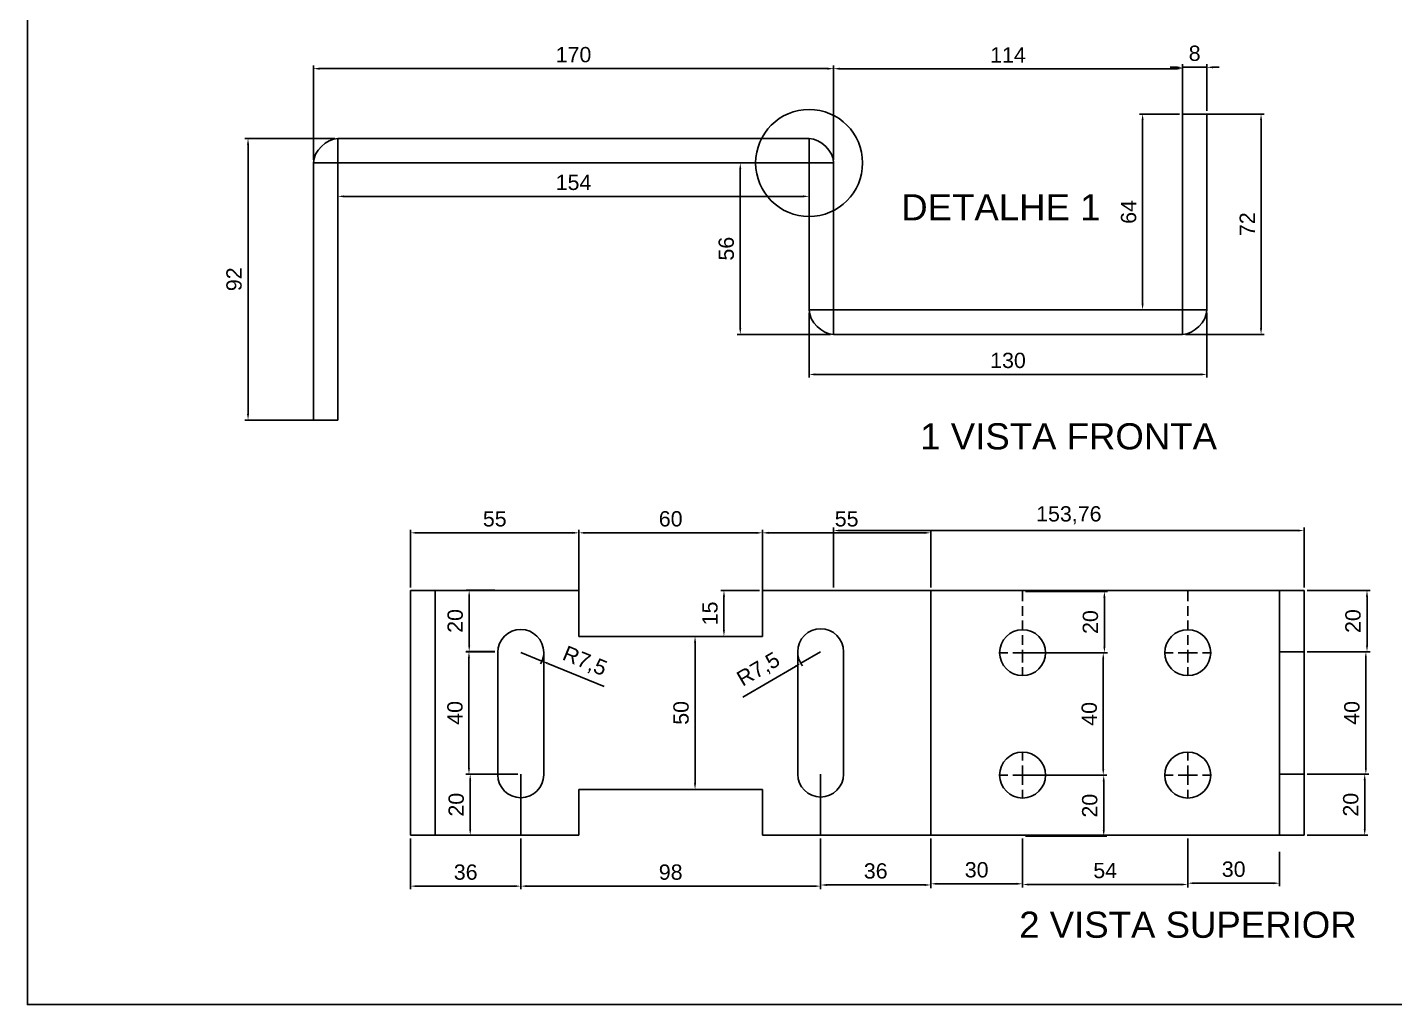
# Model space of a CAD drawing. Header units: millimetres. Extents: x 1505 to 2349, y 1843 to 2365.
# Drawn here: x 1504.9 to 1951.7, y 1843.4 to 2162.7 of the extents above; entities that cross this region are included whole.
import ezdxf

# ---------------------------------------------------------------- set-up
doc = ezdxf.new("R2010")
doc.units = ezdxf.units.MM
doc.linetypes.add('HIDDEN2', pattern=[4.7625, 3.175, -1.5875])
for name, color, linetype in [('medida 2', 155, 'Continuous'), ('Medidas', 251, 'Continuous'), ('NOMES', 12, 'Continuous'), ('Pontilhado', 7, 'HIDDEN2')]:
    doc.layers.add(name, color=color, linetype=linetype)
doc.styles.get("Standard").update_dxf_attribs({"font": 'arial.ttf'})
doc.dimstyles.new('ISO-25', dxfattribs={"dimtxt": 5, "dimasz": 2, "dimexe": 1, "dimexo": 1, "dimgap": 2, "dimtad": 1, "dimtxsty": 'Standard', "dimcen": 2.5, "dimadec": 0, "dimazin": 0, "dimtfac": 1, "dimtmove": 0, "dimatfit": 3, "dimfxl": 1, "dimarcsym": 0})

# ---------------------------------------------------------------- blocks, each defined once
blk = doc.blocks.new('*D33')
at = {"layer": 'Defpoints', "color": 0, "transparency": 16777216}
for p in [(1768.37, 2149.2), (1598.37, 2118.38), (1768.37, 2118.38)]:
    blk.add_point(p, dxfattribs=at)
at = {"layer": 'Medidas', "color": 0, "lineweight": -2, "transparency": 16777216}
for p, q in [((1598.37, 2119.38), (1598.37, 2150.2)), ((1768.37, 2119.38), (1768.37, 2150.2)), ((1600.37, 2149.2), (1766.37, 2149.2))]:
    blk.add_line(p, q, dxfattribs=at)
at = {"layer": 'Medidas', "color": 0, "transparency": 16777216}
for points in [[(1600.37, 2149.53), (1600.37, 2148.86), (1598.37, 2149.2)], [(1766.37, 2149.53), (1766.37, 2148.86), (1768.37, 2149.2)]]:
    blk.add_solid(points, dxfattribs=at)
at = {"layer": 'Medidas', "color": 0, "transparency": 16777216, "insert": (1683.37, 2153.75), "char_height": 5, "attachment_point": 5}
blk.add_mtext('170', dxfattribs=at)
blk = doc.blocks.new('*D34')
at = {"layer": 'Defpoints', "color": 0, "transparency": 16777216}
for p in [(1882.37, 2149.19), (1768.37, 2118.38), (1882.37, 2118.38)]:
    blk.add_point(p, dxfattribs=at)
at = {"layer": 'Medidas', "color": 0, "lineweight": -2, "transparency": 16777216}
for p, q in [((1768.37, 2119.38), (1768.37, 2150.19)), ((1882.37, 2119.38), (1882.37, 2150.19)), ((1770.37, 2149.19), (1880.37, 2149.19))]:
    blk.add_line(p, q, dxfattribs=at)
at = {"layer": 'Medidas', "color": 0, "transparency": 16777216}
for points in [[(1770.37, 2149.52), (1770.37, 2148.86), (1768.37, 2149.19)], [(1880.37, 2149.52), (1880.37, 2148.86), (1882.37, 2149.19)]]:
    blk.add_solid(points, dxfattribs=at)
at = {"layer": 'Medidas', "color": 0, "transparency": 16777216, "insert": (1825.37, 2153.7), "char_height": 5, "attachment_point": 5}
blk.add_mtext('114', dxfattribs=at)
blk = doc.blocks.new('*D35')
at = {"layer": 'Defpoints', "color": 0, "transparency": 16777216}
for p in [(1890.37, 2149.65), (1882.37, 2134.38), (1890.37, 2134.38)]:
    blk.add_point(p, dxfattribs=at)
at = {"layer": 'Medidas', "color": 0, "lineweight": -2, "transparency": 16777216}
for p, q in [((1880.37, 2149.65), (1878.37, 2149.65)), ((1882.37, 2135.38), (1882.37, 2150.65)), ((1882.37, 2149.65), (1890.37, 2149.65)), ((1890.37, 2135.38), (1890.37, 2150.65)), ((1892.37, 2149.65), (1894.37, 2149.65))]:
    blk.add_line(p, q, dxfattribs=at)
at = {"layer": 'Medidas', "color": 0, "transparency": 16777216}
for points in [[(1880.37, 2149.98), (1880.37, 2149.31), (1882.37, 2149.65)], [(1892.37, 2149.98), (1892.37, 2149.31), (1890.37, 2149.65)]]:
    blk.add_solid(points, dxfattribs=at)
at = {"layer": 'Medidas', "color": 0, "transparency": 16777216, "insert": (1886.37, 2154.2), "char_height": 5, "attachment_point": 5}
blk.add_mtext('8', dxfattribs=at)
blk = doc.blocks.new('*D36')
at = {"layer": 'Defpoints', "color": 0, "transparency": 16777216}
for p in [(1882.37, 2134.38), (1908.07, 2134.38), (1882.37, 2062.38)]:
    blk.add_point(p, dxfattribs=at)
at = {"layer": 'Medidas', "color": 0, "lineweight": -2, "transparency": 16777216}
for p, q in [((1883.37, 2134.38), (1909.07, 2134.38)), ((1908.07, 2064.38), (1908.07, 2132.38)), ((1883.37, 2062.38), (1909.07, 2062.38))]:
    blk.add_line(p, q, dxfattribs=at)
at = {"layer": 'Medidas', "color": 0, "transparency": 16777216}
for points in [[(1907.73, 2132.38), (1908.4, 2132.38), (1908.07, 2134.38)], [(1907.73, 2064.38), (1908.4, 2064.38), (1908.07, 2062.38)]]:
    blk.add_solid(points, dxfattribs=at)
at = {"layer": 'Medidas', "color": 0, "transparency": 16777216, "insert": (1903.56, 2098.38), "char_height": 5, "attachment_point": 5, "rotation": 90}
blk.add_mtext('72', dxfattribs=at)
blk = doc.blocks.new('*D37')
at = {"layer": 'Defpoints', "color": 0, "transparency": 16777216}
for p in [(1882.37, 2134.38), (1869.36, 2070.38), (1882.37, 2070.38)]:
    blk.add_point(p, dxfattribs=at)
at = {"layer": 'Medidas', "color": 0, "lineweight": -2, "transparency": 16777216}
for p, q in [((1881.37, 2134.38), (1868.36, 2134.38)), ((1869.36, 2132.38), (1869.36, 2072.38)), ((1881.37, 2070.38), (1868.36, 2070.38))]:
    blk.add_line(p, q, dxfattribs=at)
at = {"layer": 'Medidas', "color": 0, "transparency": 16777216}
for points in [[(1869.03, 2132.38), (1869.69, 2132.38), (1869.36, 2134.38)], [(1869.03, 2072.38), (1869.69, 2072.38), (1869.36, 2070.38)]]:
    blk.add_solid(points, dxfattribs=at)
at = {"layer": 'Medidas', "color": 0, "transparency": 16777216, "insert": (1864.81, 2102.38), "char_height": 5, "attachment_point": 5, "rotation": 90}
blk.add_mtext('64', dxfattribs=at)
blk = doc.blocks.new('*D38')
at = {"layer": 'Defpoints', "color": 0, "transparency": 16777216}
for p in [(1760.37, 2070.38), (1890.37, 2070.38), (1760.37, 2049.28)]:
    blk.add_point(p, dxfattribs=at)
at = {"layer": 'Medidas', "color": 0, "lineweight": -2, "transparency": 16777216}
for p, q in [((1760.37, 2069.38), (1760.37, 2048.28)), ((1890.37, 2069.38), (1890.37, 2048.28)), ((1888.37, 2049.28), (1762.37, 2049.28))]:
    blk.add_line(p, q, dxfattribs=at)
at = {"layer": 'Medidas', "color": 0, "transparency": 16777216}
for points in [[(1762.37, 2049.62), (1762.37, 2048.95), (1760.37, 2049.28)], [(1888.37, 2049.62), (1888.37, 2048.95), (1890.37, 2049.28)]]:
    blk.add_solid(points, dxfattribs=at)
at = {"layer": 'Medidas', "color": 0, "transparency": 16777216, "insert": (1825.37, 2053.84), "char_height": 5, "attachment_point": 5}
blk.add_mtext('130', dxfattribs=at)
blk = doc.blocks.new('*D39')
at = {"layer": 'Defpoints', "color": 0, "transparency": 16777216}
for p in [(1737.87, 2118.38), (1768.37, 2118.38), (1768.37, 2062.38)]:
    blk.add_point(p, dxfattribs=at)
at = {"layer": 'Medidas', "color": 0, "lineweight": -2, "transparency": 16777216}
for p, q in [((1767.37, 2118.38), (1736.87, 2118.38)), ((1737.87, 2064.38), (1737.87, 2116.38)), ((1767.37, 2062.38), (1736.87, 2062.38))]:
    blk.add_line(p, q, dxfattribs=at)
at = {"layer": 'Medidas', "color": 0, "transparency": 16777216}
for points in [[(1737.53, 2116.38), (1738.2, 2116.38), (1737.87, 2118.38)], [(1737.53, 2064.38), (1738.2, 2064.38), (1737.87, 2062.38)]]:
    blk.add_solid(points, dxfattribs=at)
at = {"layer": 'Medidas', "color": 0, "transparency": 16777216, "insert": (1733.31, 2090.38), "char_height": 5, "attachment_point": 5, "rotation": 90}
blk.add_mtext('56', dxfattribs=at)
blk = doc.blocks.new('*D40')
at = {"layer": 'Defpoints', "color": 0, "transparency": 16777216}
for p in [(1606.37, 2118.38), (1760.37, 2118.38), (1760.37, 2107.47)]:
    blk.add_point(p, dxfattribs=at)
at = {"layer": 'Medidas', "color": 0, "lineweight": -2, "transparency": 16777216}
for p, q in [((1606.37, 2117.38), (1606.37, 2106.47)), ((1760.37, 2117.38), (1760.37, 2106.47)), ((1608.37, 2107.47), (1758.37, 2107.47))]:
    blk.add_line(p, q, dxfattribs=at)
at = {"layer": 'Medidas', "color": 0, "transparency": 16777216}
for points in [[(1608.37, 2107.8), (1608.37, 2107.13), (1606.37, 2107.47)], [(1758.37, 2107.8), (1758.37, 2107.13), (1760.37, 2107.47)]]:
    blk.add_solid(points, dxfattribs=at)
at = {"layer": 'Medidas', "color": 0, "transparency": 16777216, "insert": (1683.37, 2112.02), "char_height": 5, "attachment_point": 5}
blk.add_mtext('154', dxfattribs=at)
blk = doc.blocks.new('*D41')
at = {"layer": 'Defpoints', "color": 0, "transparency": 16777216}
for p in [(1577, 2126.38), (1606.37, 2126.38), (1606.37, 2034.38)]:
    blk.add_point(p, dxfattribs=at)
at = {"layer": 'Medidas', "color": 0, "lineweight": -2, "transparency": 16777216}
for p, q in [((1605.37, 2126.38), (1576, 2126.38)), ((1577, 2036.38), (1577, 2124.38)), ((1605.37, 2034.38), (1576, 2034.38))]:
    blk.add_line(p, q, dxfattribs=at)
at = {"layer": 'Medidas', "color": 0, "transparency": 16777216}
for points in [[(1576.66, 2124.38), (1577.33, 2124.38), (1577, 2126.38)], [(1576.66, 2036.38), (1577.33, 2036.38), (1577, 2034.38)]]:
    blk.add_solid(points, dxfattribs=at)
at = {"layer": 'Medidas', "color": 0, "transparency": 16777216, "insert": (1572.44, 2080.38), "char_height": 5, "attachment_point": 5, "rotation": 90}
blk.add_mtext('92', dxfattribs=at)
blk = doc.blocks.new('*D44')
at = {"layer": 'Defpoints', "color": 0, "transparency": 16777216}
for p in [(1685.13, 1997.53), (1630.13, 1978.69), (1685.13, 1978.69)]:
    blk.add_point(p, dxfattribs=at)
at = {"layer": 'Medidas', "color": 0, "lineweight": -2, "transparency": 16777216}
for p, q in [((1630.13, 1979.69), (1630.13, 1998.53)), ((1632.13, 1997.53), (1683.13, 1997.53)), ((1685.13, 1979.69), (1685.13, 1998.53))]:
    blk.add_line(p, q, dxfattribs=at)
at = {"layer": 'Medidas', "color": 0, "transparency": 16777216}
for points in [[(1632.13, 1997.86), (1632.13, 1997.19), (1630.13, 1997.53)], [(1683.13, 1997.86), (1683.13, 1997.19), (1685.13, 1997.53)]]:
    blk.add_solid(points, dxfattribs=at)
at = {"layer": 'Medidas', "color": 0, "transparency": 16777216, "insert": (1657.63, 2002.07), "char_height": 5, "attachment_point": 5}
blk.add_mtext('55', dxfattribs=at)
blk = doc.blocks.new('*D45')
at = {"layer": 'Defpoints', "color": 0, "transparency": 16777216}
for p in [(1745.13, 1997.53), (1685.13, 1963.69), (1745.13, 1963.69)]:
    blk.add_point(p, dxfattribs=at)
at = {"layer": 'Medidas', "color": 0, "lineweight": -2, "transparency": 16777216}
for p, q in [((1685.13, 1964.69), (1685.13, 1998.53)), ((1687.13, 1997.53), (1743.13, 1997.53)), ((1745.13, 1964.69), (1745.13, 1998.53))]:
    blk.add_line(p, q, dxfattribs=at)
at = {"layer": 'Medidas', "color": 0, "transparency": 16777216}
for points in [[(1687.13, 1997.86), (1687.13, 1997.19), (1685.13, 1997.53)], [(1743.13, 1997.86), (1743.13, 1997.19), (1745.13, 1997.53)]]:
    blk.add_solid(points, dxfattribs=at)
at = {"layer": 'Medidas', "color": 0, "transparency": 16777216, "insert": (1715.13, 2002.08), "char_height": 5, "attachment_point": 5}
blk.add_mtext('60', dxfattribs=at)
blk = doc.blocks.new('*D46')
at = {"layer": 'Defpoints', "color": 0, "transparency": 16777216}
for p in [(1800.13, 1997.53), (1745.13, 1978.69), (1800.13, 1978.69)]:
    blk.add_point(p, dxfattribs=at)
at = {"layer": 'Medidas', "color": 0, "lineweight": -2, "transparency": 16777216}
for p, q in [((1745.13, 1979.69), (1745.13, 1998.53)), ((1747.13, 1997.53), (1798.13, 1997.53)), ((1800.13, 1979.69), (1800.13, 1998.53))]:
    blk.add_line(p, q, dxfattribs=at)
at = {"layer": 'Medidas', "color": 0, "transparency": 16777216}
for points in [[(1747.13, 1997.86), (1747.13, 1997.19), (1745.13, 1997.53)], [(1798.13, 1997.86), (1798.13, 1997.19), (1800.13, 1997.53)]]:
    blk.add_solid(points, dxfattribs=at)
at = {"layer": 'Medidas', "color": 0, "transparency": 16777216, "insert": (1772.63, 2002.07), "char_height": 5, "attachment_point": 5}
blk.add_mtext('55', dxfattribs=at)
blk = doc.blocks.new('*D47')
at = {"layer": 'Defpoints', "color": 0, "transparency": 16777216}
for p in [(1922.13, 1998.27), (1768.37, 1978.69), (1922.13, 1978.69)]:
    blk.add_point(p, dxfattribs=at)
at = {"layer": 'Medidas', "color": 0, "lineweight": -2, "transparency": 16777216}
for p, q in [((1768.37, 1979.69), (1768.37, 1999.27)), ((1770.37, 1998.27), (1920.13, 1998.27)), ((1922.13, 1979.69), (1922.13, 1999.27))]:
    blk.add_line(p, q, dxfattribs=at)
at = {"layer": 'Medidas', "color": 0, "transparency": 16777216}
for points in [[(1770.37, 1998.6), (1770.37, 1997.94), (1768.37, 1998.27)], [(1920.13, 1998.6), (1920.13, 1997.94), (1922.13, 1998.27)]]:
    blk.add_solid(points, dxfattribs=at)
at = {"layer": 'Medidas', "color": 0, "transparency": 16777216, "insert": (1845.25, 2003.27), "char_height": 5, "attachment_point": 5}
blk.add_mtext('153,76', dxfattribs=at)
blk = doc.blocks.new('*D48')
at = {"layer": 'Defpoints', "color": 0, "transparency": 16777216}
for p in [(1922.13, 1978.69), (1922.13, 1958.69), (1942.7, 1958.69)]:
    blk.add_point(p, dxfattribs=at)
at = {"layer": 'Medidas', "color": 0, "lineweight": -2, "transparency": 16777216}
for p, q in [((1923.13, 1978.69), (1943.7, 1978.69)), ((1942.7, 1976.69), (1942.7, 1960.69)), ((1923.13, 1958.69), (1943.7, 1958.69))]:
    blk.add_line(p, q, dxfattribs=at)
at = {"layer": 'Medidas', "color": 0, "transparency": 16777216}
for points in [[(1942.36, 1976.69), (1943.03, 1976.69), (1942.7, 1978.69)], [(1942.36, 1960.69), (1943.03, 1960.69), (1942.7, 1958.69)]]:
    blk.add_solid(points, dxfattribs=at)
at = {"layer": 'Medidas', "color": 0, "transparency": 16777216, "insert": (1938.14, 1968.69), "char_height": 5, "attachment_point": 5, "rotation": 90}
blk.add_mtext('20', dxfattribs=at)
blk = doc.blocks.new('*D49')
at = {"layer": 'Defpoints', "color": 0, "transparency": 16777216}
for p in [(1922.13, 1958.69), (1922.13, 1918.69), (1942.33, 1918.69)]:
    blk.add_point(p, dxfattribs=at)
at = {"layer": 'Medidas', "color": 0, "lineweight": -2, "transparency": 16777216}
for p, q in [((1923.13, 1958.69), (1943.33, 1958.69)), ((1942.33, 1956.69), (1942.33, 1920.69)), ((1923.13, 1918.69), (1943.33, 1918.69))]:
    blk.add_line(p, q, dxfattribs=at)
at = {"layer": 'Medidas', "color": 0, "transparency": 16777216}
for points in [[(1941.99, 1956.69), (1942.66, 1956.69), (1942.33, 1958.69)], [(1941.99, 1920.69), (1942.66, 1920.69), (1942.33, 1918.69)]]:
    blk.add_solid(points, dxfattribs=at)
at = {"layer": 'Medidas', "color": 0, "transparency": 16777216, "insert": (1937.77, 1938.69), "char_height": 5, "attachment_point": 5, "rotation": 90}
blk.add_mtext('40', dxfattribs=at)
blk = doc.blocks.new('*D50')
at = {"layer": 'Defpoints', "color": 0, "transparency": 16777216}
for p in [(1922.13, 1918.69), (1922.13, 1898.69), (1941.95, 1898.69)]:
    blk.add_point(p, dxfattribs=at)
at = {"layer": 'Medidas', "color": 0, "lineweight": -2, "transparency": 16777216}
for p, q in [((1923.13, 1918.69), (1942.95, 1918.69)), ((1941.95, 1916.69), (1941.95, 1900.69)), ((1923.13, 1898.69), (1942.95, 1898.69))]:
    blk.add_line(p, q, dxfattribs=at)
at = {"layer": 'Medidas', "color": 0, "transparency": 16777216}
for points in [[(1941.62, 1916.69), (1942.29, 1916.69), (1941.95, 1918.69)], [(1941.62, 1900.69), (1942.29, 1900.69), (1941.95, 1898.69)]]:
    blk.add_solid(points, dxfattribs=at)
at = {"layer": 'Medidas', "color": 0, "transparency": 16777216, "insert": (1937.4, 1908.69), "char_height": 5, "attachment_point": 5, "rotation": 90}
blk.add_mtext('20', dxfattribs=at)
blk = doc.blocks.new('*D51')
at = {"layer": 'Defpoints', "color": 0, "transparency": 16777216}
for p in [(1830.13, 1978.37), (1856.87, 1978.37), (1830.13, 1958.37)]:
    blk.add_point(p, dxfattribs=at)
at = {"layer": 'Medidas', "color": 0, "lineweight": -2, "transparency": 16777216}
for p, q in [((1831.13, 1978.37), (1857.87, 1978.37)), ((1856.87, 1960.37), (1856.87, 1976.37)), ((1831.13, 1958.37), (1857.87, 1958.37))]:
    blk.add_line(p, q, dxfattribs=at)
at = {"layer": 'Medidas', "color": 0, "transparency": 16777216}
for points in [[(1856.54, 1976.37), (1857.21, 1976.37), (1856.87, 1978.37)], [(1856.54, 1960.37), (1857.21, 1960.37), (1856.87, 1958.37)]]:
    blk.add_solid(points, dxfattribs=at)
at = {"layer": 'Medidas', "color": 0, "transparency": 16777216, "insert": (1852.32, 1968.37), "char_height": 5, "attachment_point": 5, "rotation": 90}
blk.add_mtext('20', dxfattribs=at)
blk = doc.blocks.new('*D52')
at = {"layer": 'Defpoints', "color": 0, "transparency": 16777216}
for p in [(1830.13, 1958.37), (1830.13, 1918.37), (1856.5, 1918.37)]:
    blk.add_point(p, dxfattribs=at)
at = {"layer": 'Medidas', "color": 0, "lineweight": -2, "transparency": 16777216}
for p, q in [((1831.13, 1958.37), (1857.5, 1958.37)), ((1856.5, 1956.37), (1856.5, 1920.37)), ((1831.13, 1918.37), (1857.5, 1918.37))]:
    blk.add_line(p, q, dxfattribs=at)
at = {"layer": 'Medidas', "color": 0, "transparency": 16777216}
for points in [[(1856.17, 1956.37), (1856.83, 1956.37), (1856.5, 1958.37)], [(1856.17, 1920.37), (1856.83, 1920.37), (1856.5, 1918.37)]]:
    blk.add_solid(points, dxfattribs=at)
at = {"layer": 'Medidas', "color": 0, "transparency": 16777216, "insert": (1851.95, 1938.37), "char_height": 5, "attachment_point": 5, "rotation": 90}
blk.add_mtext('40', dxfattribs=at)
blk = doc.blocks.new('*D53')
at = {"layer": 'Defpoints', "color": 0, "transparency": 16777216}
for p in [(1830.13, 1918.37), (1830.13, 1898.37), (1856.66, 1898.37)]:
    blk.add_point(p, dxfattribs=at)
at = {"layer": 'Medidas', "color": 0, "lineweight": -2, "transparency": 16777216}
for p, q in [((1831.13, 1918.37), (1857.66, 1918.37)), ((1856.66, 1916.37), (1856.66, 1900.37)), ((1831.13, 1898.37), (1857.66, 1898.37))]:
    blk.add_line(p, q, dxfattribs=at)
at = {"layer": 'Medidas', "color": 0, "transparency": 16777216}
for points in [[(1856.32, 1916.37), (1856.99, 1916.37), (1856.66, 1918.37)], [(1856.32, 1900.37), (1856.99, 1900.37), (1856.66, 1898.37)]]:
    blk.add_solid(points, dxfattribs=at)
at = {"layer": 'Medidas', "color": 0, "transparency": 16777216, "insert": (1852.1, 1908.37), "char_height": 5, "attachment_point": 5, "rotation": 90}
blk.add_mtext('20', dxfattribs=at)
blk = doc.blocks.new('*D54')
at = {"layer": 'Defpoints', "color": 0, "transparency": 16777216}
for p in [(1745.13, 1978.69), (1732.54, 1963.69), (1745.13, 1963.69)]:
    blk.add_point(p, dxfattribs=at)
at = {"layer": 'Medidas', "color": 0, "lineweight": -2, "transparency": 16777216}
for p, q in [((1744.13, 1978.69), (1731.54, 1978.69)), ((1732.54, 1976.69), (1732.54, 1965.69)), ((1744.13, 1963.69), (1731.54, 1963.69))]:
    blk.add_line(p, q, dxfattribs=at)
at = {"layer": 'Medidas', "color": 0, "transparency": 16777216}
for points in [[(1732.21, 1976.69), (1732.87, 1976.69), (1732.54, 1978.69)], [(1732.21, 1965.69), (1732.87, 1965.69), (1732.54, 1963.69)]]:
    blk.add_solid(points, dxfattribs=at)
at = {"layer": 'Medidas', "color": 0, "transparency": 16777216, "insert": (1727.99, 1971.19), "char_height": 5, "attachment_point": 5, "rotation": 90}
blk.add_mtext('15', dxfattribs=at)
blk = doc.blocks.new('*D55')
at = {"layer": 'Defpoints', "color": 0, "transparency": 16777216}
for p in [(1884.13, 1894.33), (1914.13, 1894.33), (1884.13, 1883.04)]:
    blk.add_point(p, dxfattribs=at)
at = {"layer": 'Medidas', "color": 0, "lineweight": -2, "transparency": 16777216}
for p, q in [((1884.13, 1893.33), (1884.13, 1882.04)), ((1914.13, 1893.33), (1914.13, 1882.04)), ((1912.13, 1883.04), (1886.13, 1883.04))]:
    blk.add_line(p, q, dxfattribs=at)
at = {"layer": 'Medidas', "color": 0, "transparency": 16777216}
for points in [[(1886.13, 1883.38), (1886.13, 1882.71), (1884.13, 1883.04)], [(1912.13, 1883.38), (1912.13, 1882.71), (1914.13, 1883.04)]]:
    blk.add_solid(points, dxfattribs=at)
at = {"layer": 'Medidas', "color": 0, "transparency": 16777216, "insert": (1899.13, 1887.6), "char_height": 5, "attachment_point": 5}
blk.add_mtext('30', dxfattribs=at)
blk = doc.blocks.new('*D56')
at = {"layer": 'Defpoints', "color": 0, "transparency": 16777216}
for p in [(1830.13, 1898.69), (1884.13, 1898.69), (1830.13, 1882.62)]:
    blk.add_point(p, dxfattribs=at)
at = {"layer": 'Medidas', "color": 0, "lineweight": -2, "transparency": 16777216}
for p, q in [((1830.13, 1897.69), (1830.13, 1881.62)), ((1884.13, 1897.69), (1884.13, 1881.62)), ((1882.13, 1882.62), (1832.13, 1882.62))]:
    blk.add_line(p, q, dxfattribs=at)
at = {"layer": 'Medidas', "color": 0, "transparency": 16777216}
for points in [[(1832.13, 1882.95), (1832.13, 1882.28), (1830.13, 1882.62)], [(1882.13, 1882.95), (1882.13, 1882.28), (1884.13, 1882.62)]]:
    blk.add_solid(points, dxfattribs=at)
at = {"layer": 'Medidas', "color": 0, "transparency": 16777216, "insert": (1857.13, 1887.16), "char_height": 5, "attachment_point": 5}
blk.add_mtext('54', dxfattribs=at)
blk = doc.blocks.new('*D57')
at = {"layer": 'Defpoints', "color": 0, "transparency": 16777216}
for p in [(1800.13, 1898.69), (1830.13, 1898.69), (1800.13, 1882.84)]:
    blk.add_point(p, dxfattribs=at)
at = {"layer": 'Medidas', "color": 0, "lineweight": -2, "transparency": 16777216}
for p, q in [((1800.13, 1897.69), (1800.13, 1881.84)), ((1830.13, 1897.69), (1830.13, 1881.84)), ((1828.13, 1882.84), (1802.13, 1882.84))]:
    blk.add_line(p, q, dxfattribs=at)
at = {"layer": 'Medidas', "color": 0, "transparency": 16777216}
for points in [[(1802.13, 1883.18), (1802.13, 1882.51), (1800.13, 1882.84)], [(1828.13, 1883.18), (1828.13, 1882.51), (1830.13, 1882.84)]]:
    blk.add_solid(points, dxfattribs=at)
at = {"layer": 'Medidas', "color": 0, "transparency": 16777216, "insert": (1815.13, 1887.4), "char_height": 5, "attachment_point": 5}
blk.add_mtext('30', dxfattribs=at)
blk = doc.blocks.new('*D58')
at = {"layer": 'Defpoints', "color": 0, "transparency": 16777216}
for p in [(1764.13, 1898.69), (1800.13, 1898.69), (1764.13, 1882.46)]:
    blk.add_point(p, dxfattribs=at)
at = {"layer": 'Medidas', "color": 0, "lineweight": -2, "transparency": 16777216}
for p, q in [((1764.13, 1897.69), (1764.13, 1881.46)), ((1800.13, 1897.69), (1800.13, 1881.46)), ((1798.13, 1882.46), (1766.13, 1882.46))]:
    blk.add_line(p, q, dxfattribs=at)
at = {"layer": 'Medidas', "color": 0, "transparency": 16777216}
for points in [[(1766.13, 1882.79), (1766.13, 1882.13), (1764.13, 1882.46)], [(1798.13, 1882.79), (1798.13, 1882.13), (1800.13, 1882.46)]]:
    blk.add_solid(points, dxfattribs=at)
at = {"layer": 'Medidas', "color": 0, "transparency": 16777216, "insert": (1782.13, 1887.02), "char_height": 5, "attachment_point": 5}
blk.add_mtext('36', dxfattribs=at)
blk = doc.blocks.new('*D59')
at = {"layer": 'Defpoints', "color": 0, "transparency": 16777216}
for p in [(1666.13, 1898.69), (1764.13, 1898.69), (1666.13, 1882.08)]:
    blk.add_point(p, dxfattribs=at)
at = {"layer": 'Medidas', "color": 0, "lineweight": -2, "transparency": 16777216}
for p, q in [((1666.13, 1897.69), (1666.13, 1881.08)), ((1764.13, 1897.69), (1764.13, 1881.08)), ((1762.13, 1882.08), (1668.13, 1882.08))]:
    blk.add_line(p, q, dxfattribs=at)
at = {"layer": 'Medidas', "color": 0, "transparency": 16777216}
for points in [[(1668.13, 1882.41), (1668.13, 1881.75), (1666.13, 1882.08)], [(1762.13, 1882.41), (1762.13, 1881.75), (1764.13, 1882.08)]]:
    blk.add_solid(points, dxfattribs=at)
at = {"layer": 'Medidas', "color": 0, "transparency": 16777216, "insert": (1715.13, 1886.63), "char_height": 5, "attachment_point": 5}
blk.add_mtext('98', dxfattribs=at)
blk = doc.blocks.new('*D60')
at = {"layer": 'Defpoints', "color": 0, "transparency": 16777216}
for p in [(1630.13, 1898.69), (1666.13, 1898.69), (1630.13, 1882.08)]:
    blk.add_point(p, dxfattribs=at)
at = {"layer": 'Medidas', "color": 0, "lineweight": -2, "transparency": 16777216}
for p, q in [((1630.13, 1897.69), (1630.13, 1881.08)), ((1666.13, 1897.69), (1666.13, 1881.08)), ((1664.13, 1882.08), (1632.13, 1882.08))]:
    blk.add_line(p, q, dxfattribs=at)
at = {"layer": 'Medidas', "color": 0, "transparency": 16777216}
for points in [[(1632.13, 1882.41), (1632.13, 1881.75), (1630.13, 1882.08)], [(1664.13, 1882.41), (1664.13, 1881.75), (1666.13, 1882.08)]]:
    blk.add_solid(points, dxfattribs=at)
at = {"layer": 'Medidas', "color": 0, "transparency": 16777216, "insert": (1648.13, 1886.64), "char_height": 5, "attachment_point": 5}
blk.add_mtext('36', dxfattribs=at)
blk = doc.blocks.new('*D61')
at = {"layer": 'Defpoints', "color": 0, "transparency": 16777216}
for p in [(1649.61, 1918.69), (1666.13, 1918.69), (1666.13, 1898.69)]:
    blk.add_point(p, dxfattribs=at)
at = {"layer": 'Medidas', "color": 0, "lineweight": -2, "transparency": 16777216}
for p, q in [((1665.13, 1918.69), (1648.61, 1918.69)), ((1649.61, 1900.69), (1649.61, 1916.69)), ((1665.13, 1898.69), (1648.61, 1898.69))]:
    blk.add_line(p, q, dxfattribs=at)
at = {"layer": 'Medidas', "color": 0, "transparency": 16777216}
for points in [[(1649.27, 1916.69), (1649.94, 1916.69), (1649.61, 1918.69)], [(1649.27, 1900.69), (1649.94, 1900.69), (1649.61, 1898.69)]]:
    blk.add_solid(points, dxfattribs=at)
at = {"layer": 'Medidas', "color": 0, "transparency": 16777216, "insert": (1645.05, 1908.69), "char_height": 5, "attachment_point": 5, "rotation": 90}
blk.add_mtext('20', dxfattribs=at)
blk = doc.blocks.new('*D62')
at = {"layer": 'Defpoints', "color": 0, "transparency": 16777216}
for p in [(1649.2, 1958.69), (1658.63, 1958.69), (1658.63, 1918.69)]:
    blk.add_point(p, dxfattribs=at)
at = {"layer": 'Medidas', "color": 0, "lineweight": -2, "transparency": 16777216}
for p, q in [((1657.63, 1958.69), (1648.2, 1958.69)), ((1649.2, 1920.69), (1649.2, 1956.69)), ((1657.63, 1918.69), (1648.2, 1918.69))]:
    blk.add_line(p, q, dxfattribs=at)
at = {"layer": 'Medidas', "color": 0, "transparency": 16777216}
for points in [[(1648.87, 1956.69), (1649.53, 1956.69), (1649.2, 1958.69)], [(1648.87, 1920.69), (1649.53, 1920.69), (1649.2, 1918.69)]]:
    blk.add_solid(points, dxfattribs=at)
at = {"layer": 'Medidas', "color": 0, "transparency": 16777216, "insert": (1644.65, 1938.69), "char_height": 5, "attachment_point": 5, "rotation": 90}
blk.add_mtext('40', dxfattribs=at)
blk = doc.blocks.new('*D63')
at = {"layer": 'Defpoints', "color": 0, "transparency": 16777216}
for p in [(1649.27, 1978.74), (1658.64, 1978.74), (1658.64, 1958.74)]:
    blk.add_point(p, dxfattribs=at)
at = {"layer": 'Medidas', "color": 0, "lineweight": -2, "transparency": 16777216}
for p, q in [((1657.64, 1978.74), (1648.27, 1978.74)), ((1649.27, 1960.74), (1649.27, 1976.74)), ((1657.64, 1958.74), (1648.27, 1958.74))]:
    blk.add_line(p, q, dxfattribs=at)
at = {"layer": 'Medidas', "color": 0, "transparency": 16777216}
for points in [[(1648.94, 1976.74), (1649.6, 1976.74), (1649.27, 1978.74)], [(1648.94, 1960.74), (1649.6, 1960.74), (1649.27, 1958.74)]]:
    blk.add_solid(points, dxfattribs=at)
at = {"layer": 'Medidas', "color": 0, "transparency": 16777216, "insert": (1644.72, 1968.74), "char_height": 5, "attachment_point": 5, "rotation": 90}
blk.add_mtext('20', dxfattribs=at)
blk = doc.blocks.new('*D64')
at = {"layer": 'Defpoints', "color": 0, "transparency": 16777216}
for p in [(1666.13, 1958.46), (1673.07, 1955.62)]:
    blk.add_point(p, dxfattribs=at)
at = {"layer": 'medida 2', "color": 0, "lineweight": -2, "transparency": 16777216}
for p, q in [((1666.13, 1958.46), (1673.07, 1955.62)), ((1693.37, 1947.33), (1674.93, 1954.86))]:
    blk.add_line(p, q, dxfattribs=at)
blk.add_arc((1666.13, 1958.46), 7.5, 330.1293, 352.3606, dxfattribs=at)
at = {"layer": 'medida 2', "color": 0, "transparency": 16777216}
blk.add_solid([(1675.05, 1955.17), (1674.8, 1954.56), (1673.07, 1955.62)], dxfattribs=at)
at = {"layer": 'medida 2', "color": 0, "transparency": 16777216, "insert": (1686.96, 1955.34), "char_height": 5, "attachment_point": 5, "rotation": 337.7688}
blk.add_mtext('R7,5', dxfattribs=at)
blk = doc.blocks.new('*D65')
at = {"layer": 'Defpoints', "color": 0, "transparency": 16777216}
for p in [(1764.13, 1958.69), (1757.66, 1954.91)]:
    blk.add_point(p, dxfattribs=at)
at = {"layer": 'medida 2', "color": 0, "lineweight": -2, "transparency": 16777216}
for p, q in [((1764.13, 1958.69), (1757.66, 1954.91)), ((1738.74, 1943.83), (1755.93, 1953.9))]:
    blk.add_line(p, q, dxfattribs=at)
blk.add_arc((1764.13, 1958.69), 7.5, 187.6394, 217.9753, dxfattribs=at)
at = {"layer": 'medida 2', "color": 0, "transparency": 16777216}
blk.add_solid([(1755.76, 1954.18), (1756.1, 1953.61), (1757.66, 1954.91)], dxfattribs=at)
at = {"layer": 'medida 2', "color": 0, "transparency": 16777216, "insert": (1743.95, 1952.67), "char_height": 5, "attachment_point": 5, "rotation": 30.3358}
blk.add_mtext('R7,5', dxfattribs=at)
blk = doc.blocks.new('*D66')
at = {"layer": 'Defpoints', "color": 0, "transparency": 16777216}
for p in [(1745.13, 1963.69), (1723.09, 1913.69), (1745.13, 1913.69)]:
    blk.add_point(p, dxfattribs=at)
at = {"layer": 'Medidas', "color": 0, "lineweight": -2, "transparency": 16777216}
for p, q in [((1744.13, 1963.69), (1722.09, 1963.69)), ((1723.09, 1961.69), (1723.09, 1915.69)), ((1744.13, 1913.69), (1722.09, 1913.69))]:
    blk.add_line(p, q, dxfattribs=at)
at = {"layer": 'Medidas', "color": 0, "transparency": 16777216}
for points in [[(1722.75, 1961.69), (1723.42, 1961.69), (1723.09, 1963.69)], [(1722.75, 1915.69), (1723.42, 1915.69), (1723.09, 1913.69)]]:
    blk.add_solid(points, dxfattribs=at)
at = {"layer": 'Medidas', "color": 0, "transparency": 16777216, "insert": (1718.53, 1938.69), "char_height": 5, "attachment_point": 5, "rotation": 90}
blk.add_mtext('50', dxfattribs=at)

msp = doc.modelspace()

# ---------------------------------------------------------------- linework, layer by layer
for p, q in [((1882.371, 2070.385), (1882.371, 2134.385)), ((1882.371, 2134.385), (1890.371, 2134.385)), ((1890.371, 2134.385), (1890.371, 2070.385)), ((1606.371, 2126.385), (1760.371, 2126.385)), ((1606.371, 2126.385), (1606.371, 2034.385)), ((1760.371, 2126.385), (1760.371, 2118.385)), ((1598.371, 2034.385), (1598.371, 2118.385)), ((1598.371, 2118.385), (1606.371, 2118.385)), ((1760.371, 2118.385), (1606.371, 2118.385)), ((1760.371, 2118.385), (1768.371, 2118.385)), ((1760.371, 2070.385), (1760.371, 2118.385)), ((1768.371, 2118.385), (1768.371, 2070.385)), ((1768.371, 2070.385), (1760.371, 2070.385)), ((1768.371, 2070.385), (1882.371, 2070.385)), ((1768.371, 2062.385), (1768.371, 2070.385)), ((1882.371, 2070.385), (1882.371, 2062.385)), ((1890.371, 2070.385), (1882.371, 2070.385)), ((1882.371, 2062.385), (1768.371, 2062.385)), ((1606.371, 2034.385), (1598.371, 2034.385)), ((1630.132, 1978.694), (1685.132, 1978.694)), ((1630.132, 1898.694), (1630.132, 1978.694)), ((1638.132, 1898.694), (1638.132, 1978.694)), ((1685.132, 1963.694), (1685.132, 1978.694)), ((1745.132, 1978.694), (1800.132, 1978.694)), ((1745.132, 1963.694), (1745.132, 1978.694)), ((1800.132, 1978.694), (1922.132, 1978.694)), ((1800.132, 1898.694), (1800.132, 1978.694)), ((1914.132, 1898.694), (1914.132, 1978.694)), ((1922.132, 1978.694), (1922.132, 1958.694)), ((1685.132, 1963.694), (1745.132, 1963.694)), ((1658.632, 1958.459), (1658.632, 1918.459)), ((1673.632, 1918.459), (1673.632, 1958.459)), ((1756.632, 1958.694), (1756.632, 1918.694)), ((1771.632, 1918.694), (1771.632, 1958.694)), ((1922.132, 1958.694), (1914.132, 1958.694)), ((1922.132, 1958.694), (1922.132, 1918.694)), ((1666.132, 1898.694), (1666.132, 1918.694)), ((1764.132, 1898.694), (1764.132, 1918.694)), ((1922.132, 1918.694), (1914.132, 1918.694)), ((1922.132, 1918.694), (1922.132, 1898.694)), ((1685.132, 1913.694), (1745.132, 1913.694)), ((1685.132, 1913.694), (1685.132, 1898.694)), ((1745.132, 1913.694), (1745.132, 1898.694)), ((1745.132, 1913.694), (1745.132, 1913.694)), ((1745.132, 1913.694), (1745.132, 1913.694)), ((1666.132, 1898.694), (1630.132, 1898.694)), ((1630.132, 1898.694), (1638.132, 1898.694)), ((1685.132, 1898.694), (1666.132, 1898.694)), ((1745.132, 1898.694), (1764.132, 1898.694)), ((1800.132, 1898.694), (1764.132, 1898.694)), ((1830.132, 1898.694), (1800.132, 1898.694)), ((1884.132, 1898.694), (1830.132, 1898.694)), ((1914.132, 1898.694), (1884.132, 1898.694)), ((1922.132, 1898.694), (1914.132, 1898.694))]:
    msp.add_line(p, q)
msp.add_lwpolyline([(1504.87, 2365.159), (2348.69, 2365.159), (2348.69, 1843.357), (1504.87, 1843.357)], close=True)
for centre, radius in [((1760.371, 2118.385), 17.48), ((1830.132, 1958.366), 7.5), ((1884.132, 1958.366), 7.5), ((1830.132, 1918.366), 7.5), ((1884.132, 1918.366), 7.5)]:
    msp.add_circle(centre, radius)
for centre, start, end in [((1666.132, 1958.459), 0, 180), ((1764.132, 1958.694), 0, 180), ((1666.132, 1918.459), 180, 0), ((1764.132, 1918.694), 180, 0)]:
    msp.add_arc(centre, 7.5, start, end)
for points in [[(1598.371, 2118.385), (1598.371, 2122.156), (1602.599, 2126.385), (1606.371, 2126.385)], [(1760.371, 2126.385), (1764.142, 2126.385), (1768.371, 2122.156), (1768.371, 2118.385)], [(1760.371, 2070.385), (1760.371, 2066.614), (1764.599, 2062.385), (1768.371, 2062.385)], [(1882.371, 2062.385), (1886.142, 2062.385), (1890.371, 2066.614), (1890.371, 2070.385)]]:
    msp.add_open_spline(points, degree=3)
at = {"layer": 'medida 2'}
msp.add_line((1745.132, 1913.694), (1745.132, 1913.694), dxfattribs=at)
at = {"layer": 'Pontilhado'}
for p, q in [((1830.132, 1978.366), (1830.132, 1958.366)), ((1884.132, 1978.366), (1884.132, 1958.366)), ((1830.132, 1958.366), (1822.632, 1958.366)), ((1830.132, 1958.366), (1830.132, 1950.866)), ((1830.132, 1958.366), (1837.632, 1958.366)), ((1884.132, 1958.366), (1876.632, 1958.366)), ((1884.132, 1958.366), (1891.632, 1958.366)), ((1884.132, 1958.366), (1884.132, 1950.866)), ((1830.132, 1918.366), (1830.132, 1925.866)), ((1884.132, 1918.366), (1884.132, 1925.866)), ((1830.132, 1918.366), (1822.632, 1918.366)), ((1830.132, 1918.366), (1837.632, 1918.366)), ((1830.132, 1918.366), (1830.132, 1910.866)), ((1884.132, 1918.366), (1876.632, 1918.366)), ((1884.132, 1918.366), (1891.632, 1918.366)), ((1884.132, 1918.366), (1884.132, 1910.866))]:
    msp.add_line(p, q, dxfattribs=at)

# ---------------------------------------------------------------- texts
at = {"layer": 'NOMES', "attachment_point": 1}
for s, width, insert, char_height in [('DETALHE 1', 66.87152, (1790.47, 2108.179), 8.5594), ('1 VISTA FRONTA', 103.30195, (1796.686, 2033.343), 8.55945), ('2 VISTA SUPERIOR', 113.73564, (1829.028, 1873.758), 8.55945)]:
    msp.add_mtext_dynamic_manual_height_columns(s, width=width, gutter_width=42.797, heights=[0], dxfattribs=dict(at, insert=insert, char_height=char_height))

# ---------------------------------------------------------------- dimensions: what is measured, and where the dimension line sits
at = {"layer": 'medida 2'}
for center, mpoint, picture, middle in [((1666.132, 1958.459), (1673.075, 1955.621), '*D64', (1686.964, 1955.34)), ((1764.132, 1958.694), (1757.659, 1954.906), '*D65', (1743.949, 1952.669))]:
    dim = msp.add_radius_dim(center=center, mpoint=mpoint, dimstyle='ISO-25', dxfattribs=at)
    dim.commit()
    dim.dimension.update_dxf_attribs({"geometry": picture, "text_midpoint": middle})
at = {"layer": 'Medidas'}
for base, p1, p2, picture, middle in [((1768.371, 2149.198), (1598.371, 2118.385), (1768.371, 2118.385), '*D33', (1683.371, 2153.751)), ((1882.371, 2149.189), (1768.371, 2118.385), (1882.371, 2118.385), '*D34', (1825.371, 2153.699)), ((1890.371, 2149.646), (1882.371, 2134.385), (1890.371, 2134.385), '*D35', (1886.371, 2154.199)), ((1760.371, 2049.283), (1890.371, 2070.385), (1760.371, 2070.385), '*D38', (1825.371, 2053.837)), ((1922.132, 1998.269), (1768.371, 1978.694), (1922.132, 1978.694), '*D47', (1845.251, 2003.274)), ((1685.132, 1997.526), (1630.132, 1978.694), (1685.132, 1978.694), '*D44', (1657.632, 2002.069)), ((1745.132, 1997.526), (1685.132, 1963.694), (1745.132, 1963.694), '*D45', (1715.132, 2002.079)), ((1800.132, 1997.526), (1745.132, 1978.694), (1800.132, 1978.694), '*D46', (1772.632, 2002.069)), ((1630.132, 1882.081), (1666.132, 1898.694), (1630.132, 1898.694), '*D60', (1648.132, 1886.635)), ((1666.132, 1882.081), (1764.132, 1898.694), (1666.132, 1898.694), '*D59', (1715.132, 1886.634)), ((1764.132, 1882.461), (1800.132, 1898.694), (1764.132, 1898.694), '*D58', (1782.132, 1887.016)), ((1800.132, 1882.842), (1830.132, 1898.694), (1800.132, 1898.694), '*D57', (1815.132, 1887.396)), ((1830.132, 1882.615), (1884.132, 1898.694), (1830.132, 1898.694), '*D56', (1857.132, 1887.158)), ((1884.132, 1883.044), (1914.132, 1894.328), (1884.132, 1894.328), '*D55', (1899.132, 1887.599))]:
    dim = msp.add_linear_dim(base=base, p1=p1, p2=p2, dimstyle='ISO-25', dxfattribs=at)
    dim.commit()
    dim.dimension.update_dxf_attribs({"geometry": picture, "text_midpoint": middle})
for base, p1, p2, picture, middle in [((1869.359, 2070.385), (1882.371, 2134.385), (1882.371, 2070.385), '*D37', (1864.807, 2102.385)), ((1908.067, 2134.385), (1882.371, 2062.385), (1882.371, 2134.385), '*D36', (1903.557, 2098.385)), ((1576.997, 2126.385), (1606.371, 2034.385), (1606.371, 2126.385), '*D41', (1572.444, 2080.385)), ((1737.868, 2118.385), (1768.371, 2062.385), (1768.371, 2118.385), '*D39', (1733.315, 2090.385)), ((1732.538, 1963.694), (1745.132, 1978.694), (1745.132, 1963.694), '*D54', (1727.985, 1971.194)), ((1856.872, 1978.366), (1830.132, 1958.366), (1830.132, 1978.366), '*D51', (1852.319, 1968.366)), ((1942.697, 1958.694), (1922.132, 1978.694), (1922.132, 1958.694), '*D48', (1938.144, 1968.694)), ((1723.085, 1913.694), (1745.132, 1963.694), (1745.132, 1913.694), '*D66', (1718.533, 1938.694)), ((1856.5, 1918.366), (1830.132, 1958.366), (1830.132, 1918.366), '*D52', (1851.948, 1938.366)), ((1942.325, 1918.694), (1922.132, 1958.694), (1922.132, 1918.694), '*D49', (1937.772, 1938.694)), ((1856.657, 1898.366), (1830.132, 1918.366), (1830.132, 1898.366), '*D53', (1852.104, 1908.366)), ((1941.954, 1898.694), (1922.132, 1918.694), (1922.132, 1898.694), '*D50', (1937.401, 1908.694))]:
    dim = msp.add_linear_dim(base=base, p1=p1, p2=p2, angle=90, dimstyle='ISO-25', dxfattribs=at)
    dim.commit()
    dim.dimension.update_dxf_attribs({"geometry": picture, "text_midpoint": middle})
dim = msp.add_linear_dim(base=(1760.371, 2107.467), p1=(1606.371, 2118.385), p2=(1760.371, 2118.385), dimstyle='ISO-25', dxfattribs=at)
dim.commit()
dim.dimension.update_dxf_attribs({"geometry": '*D40', "text_midpoint": (1683.371, 2107.467), "dimtype": 160})
for base, p1, p2, picture, middle in [((1649.271, 1978.743), (1658.638, 1958.743), (1658.638, 1978.743), '*D63', (1649.271, 1968.743)), ((1649.199, 1958.694), (1658.632, 1918.694), (1658.632, 1958.694), '*D62', (1649.199, 1938.694)), ((1649.606, 1918.694), (1666.132, 1898.694), (1666.132, 1918.694), '*D61', (1649.606, 1908.694))]:
    dim = msp.add_linear_dim(base=base, p1=p1, p2=p2, angle=90, dimstyle='ISO-25', dxfattribs=at)
    dim.commit()
    dim.dimension.update_dxf_attribs({"geometry": picture, "text_midpoint": middle, "dimtype": 160})

doc.saveas('drawing.dxf')
